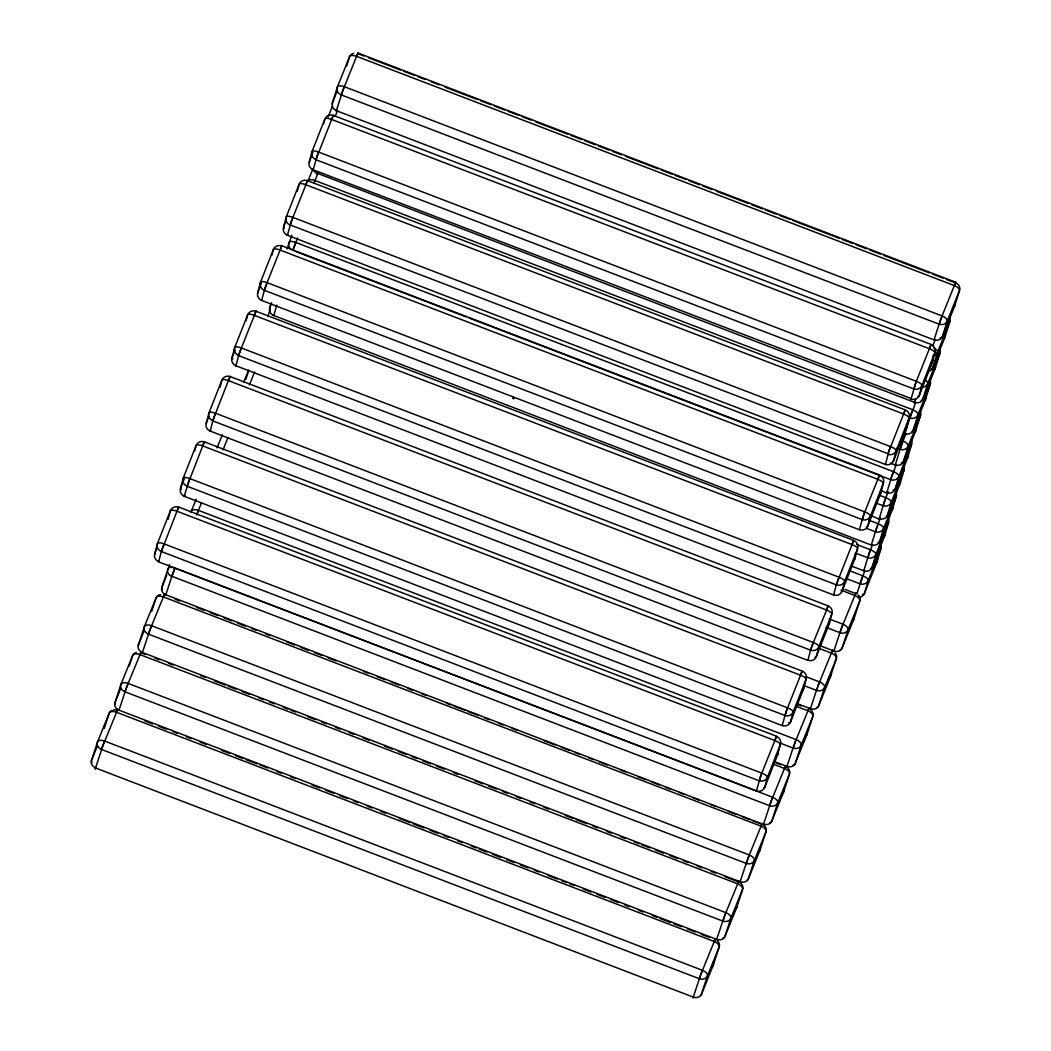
<?xml version="1.0" encoding="UTF-8"?>
<svg xmlns="http://www.w3.org/2000/svg" width="1051" height="1051" viewBox="0 0 1051 1051"><rect width="100%" height="100%" fill="white"/><g stroke="black" fill="none" stroke-linecap="round" stroke-linejoin="round"><path stroke-width="1.5" d="M353.635 53.365A6.529 5.846 17.3 0 0 349.536 56.741L337.332 87.128L332.444 102.775A6.529 5.846 17.3 0 0 336.373 110.539L336.202 111.196L342.718 90.754L357.984 53.01L955.701 282.246L940.435 319.99L934.089 339.775A6.529 5.846 17.3 0 0 942.366 336.688L954.571 306.301L959.458 290.667A6.529 5.846 17.3 0 0 958.998 285.754M864.158 570.181L863.659 571.218L869.019 553.601M876.679 527.563L871.305 545.062L273.378 315.379M879.253 518.642L884.351 501.524M892.01 475.486L886.676 493.077L887.005 492.407M117.554 709.924L103.221 744.778L95.299 768.701L95.549 767.821A6.529 5.557 18 0 1 91.542 760.333L97.507 741.993L109.225 713.156A6.529 5.557 18 0 1 112.089 710.358M118.908 710.384L126.54 687.393L141.057 652.04M138.351 646.01A6.529 3.442 22.1 0 1 138.404 644.986L144.381 626.646L156.1 597.809A6.529 3.442 22.1 0 1 163.26 596.876L164.547 594.065L149.978 629.72L142.345 652.697M718.109 941.67A6.529 5.557 18 0 1 719.147 947.082L713.169 965.422L701.451 994.259A6.529 5.557 18 0 1 693.266 997.071L693.003 997.964L700.938 974.014L715.337 938.95M738.787 881.185L724.257 916.643L716.624 939.62M855.842 593.25L856 592.606L841.772 627.368M158.622 561.878L161.447 551.092M189.338 479.9L184.161 496.269L782.115 725.545A6.529 6.267 14.8 0 0 790.51 722.05L803.384 689.403L806.064 679.314A6.529 6.267 14.8 0 0 802.268 671.142L204.551 441.906A6.529 6.267 14.8 0 0 196.143 445.388L183.268 478.047L180.601 488.137A6.529 6.267 14.8 0 0 184.398 496.308L184.871 495.56M210.555 430.424L210.121 431.265L212.946 420.492M206.521 423.54A6.529 1.852 21.5 0 1 206.351 422.83L209.031 412.741L221.906 380.094A6.529 6.267 14.8 0 1 230.3 376.6L828.319 605.954L826.598 608.831M235.884 365.958L238.708 355.185M256.102 311.07L256.05 311.293A6.529 6.267 14.8 0 0 247.655 314.788L234.78 347.434L232.1 357.524A6.529 6.267 14.8 0 0 235.91 365.695L235.897 365.945M266.678 283.757L281.813 245.75L879.529 474.986L864.395 513.006M760.385 776.86L756.484 790.864M782.18 725.65L786.135 711.553M800.849 674.138L802.307 670.906M810.663 649.728L807.864 660.488L808.337 659.502M828.306 605.928L812.896 643.606M879.818 475.341L879.542 475.17A6.529 6.267 14.8 0 1 883.326 483.394L880.646 493.484L867.771 526.144A6.529 6.267 14.8 0 1 859.376 529.638L863.397 515.634M911.099 398.841L915.815 382.617M915.907 382.393L931.028 344.623A6.529 6.267 14.8 0 1 934.825 352.794L932.158 362.884L919.283 395.531A6.529 1.852 21.5 0 1 918.009 396.135M693.542 997.215L95.47 767.966M716.703 939.568L716.703 939.397A6.529 5.557 18 0 0 724.888 936.586L736.606 907.749L742.584 889.409A6.529 5.557 18 0 0 741.441 883.891M740.022 882.039L747.695 858.969L762.225 823.301L760.977 826.112A6.529 3.442 22.1 0 1 766.008 831.735L760.044 850.075L748.325 878.912A6.529 3.442 22.1 0 1 746.722 880.331M786.293 766.954A6.529 5.557 18 0 1 789.446 774.048L783.481 792.388L771.762 821.225A6.529 5.557 18 0 1 763.565 824.037L771.355 800.691M810.334 709.018L817.35 687.669M700.465 995.402A6.529 3.442 22.1 0 0 701.451 994.259L707.428 975.919A6.529 3.442 22.1 0 0 702.396 970.296L104.68 741.06L101.238 749.35L699.546 978.823M148.388 634.134L746.407 863.475L749.258 854.949L151.541 625.713A6.529 3.442 22.1 0 0 144.381 626.646A6.529 5.557 18 0 0 148.388 634.134L151.541 625.713M772.275 798.34L769.542 805.697L171.839 576.276L165.743 595.129M159.187 560.695L158.596 561.851L756.365 790.851A6.529 6.267 14.8 0 0 764.76 787.357L777.635 754.71L780.302 744.62A6.529 6.267 14.8 0 0 776.505 736.449L761.384 774.219M808.206 659.805L807.864 660.238A6.529 6.267 14.8 0 0 816.272 656.744L829.147 624.097L831.814 614.007A6.529 6.267 14.8 0 0 828.674 606.125M890.447 463.123L895.229 465.054L901.613 444.52M929.649 379.49A6.529 5.846 17.3 0 1 930.174 384.495L925.287 400.142L913.083 430.529A6.529 5.846 17.3 0 1 904.806 433.616L904.635 434.26L911.375 413.24M940.12 349.838A6.529 5.846 17.3 0 1 939.936 353.215L935.048 368.862L922.844 399.249A6.529 5.846 17.3 0 1 914.567 402.336L915.539 399.209M934.116 339.933L336.241 110.631M210.108 431.238L210.147 431.002A6.529 6.267 14.8 0 1 206.351 422.83L208.689 416.892M317.139 172.876L316.679 173.743L316.85 173.1A6.529 5.846 17.3 0 1 312.988 169.447M910.836 399.262L910.889 399.025A6.529 6.267 14.8 0 0 919.283 395.531L921.95 385.441L934.825 352.794A6.529 1.852 21.5 0 0 929.202 348.656L331.499 119.407A6.529 1.852 21.5 0 0 324.917 118.881L312.042 151.528L309.362 161.618A6.529 1.852 21.5 0 0 309.546 162.327M341.247 94.892L939.266 324.233L942.011 315.917L344.294 86.681A6.529 2.917 21.9 0 0 337.332 87.128A6.529 5.846 17.3 0 0 341.247 94.892L344.294 86.681M203.053 445.099L187.065 486.219L785.084 715.56L787.054 709.136M230.34 376.403L228.882 379.595M279.067 245.553A6.529 6.267 14.8 0 0 273.405 249.481L260.53 282.141L257.863 292.231A6.529 6.267 14.8 0 0 261.66 300.389L264.458 289.879M889.146 450.34L885.428 464.45L287.383 235.24L291.35 221.314L307.615 180.457L305.736 184.713A6.529 1.852 21.5 0 0 299.167 184.175L286.279 216.834L283.612 226.924A6.529 6.267 14.8 0 0 287.409 235.096L287.632 234.912M312.883 152.71L309.362 161.618A6.529 6.267 14.8 0 0 313.172 169.789L317.192 155.798M931.081 344.426L929.202 348.656M740.167 881.894L740.127 881.71A6.529 5.557 18 0 0 748.325 878.912L754.29 860.572L766.008 831.735A6.529 5.557 18 0 0 765.483 827.032M796.645 703.408L810.439 708.689A6.529 5.557 18 0 0 818.624 705.878L830.343 677.041L836.32 658.701A6.529 5.557 18 0 0 835.019 653.026M117.673 709.491L117.423 710.345M855.987 592.685L855.737 593.539L845.017 589.427M128.117 683.386L124.951 691.808L722.97 921.149L725.834 912.623L128.117 683.386A6.529 3.442 22.1 0 0 120.944 684.319L114.979 702.659A6.529 3.442 22.1 0 0 115.098 704.275M851.468 566.069L863.725 570.772A6.529 6.07 16.4 0 0 872.067 567.474L884.653 535.865L888.476 522.846A6.529 6.07 16.4 0 0 888.647 519.128M871.568 544.72L871.384 544.733A6.529 6.07 16.4 0 0 879.74 541.436L892.312 509.84L896.148 496.821A6.529 6.07 16.4 0 0 896.004 492.249M878.964 519.023L879.056 518.695A6.529 6.07 16.4 0 0 887.399 515.397L899.984 483.802L903.807 470.782A6.529 6.07 16.4 0 0 903.348 465.593M911.072 439.66A6.529 6.07 16.4 0 1 911.48 444.744L907.644 457.763L895.071 489.359A6.529 6.07 16.4 0 1 886.716 492.656L886.873 492.696M886.624 493.064L880.593 490.305M357.865 53.535L356.512 56.294A6.529 2.917 21.9 0 0 349.536 56.741L346.62 66.134M177.383 510.208L178.788 507.199A6.529 6.267 14.8 0 0 170.393 510.694L157.519 543.354L154.839 553.443A6.529 1.852 21.5 0 0 155.023 554.14M256.102 311.096L240.929 349.063M894.874 465.54L895.045 464.884A6.529 5.846 17.3 0 0 903.321 461.796L915.526 431.409L920.413 415.776A6.529 5.846 17.3 0 0 919.953 410.862M905.056 433.511L904.78 434.089M915.106 401.561L914.396 402.993L914.856 402.454L316.548 172.981L316.679 173.743M276.741 305.079L273.786 315.602M940.921 337.831A6.529 2.917 21.9 0 0 942.366 336.688L947.24 321.054L959.458 290.667A6.529 2.917 21.9 0 0 954.229 285.53L955.701 282.246L955.543 282.903A6.529 5.846 17.3 0 1 956.397 283.297M281.786 245.895L281.813 245.987A6.529 6.267 14.8 0 0 280 245.566M763.433 824.47L165.848 594.8A6.529 5.557 18 0 1 161.841 587.312L169.671 564.426M807.838 660.383L209.964 431.002M171.536 576.329L172.771 573.78M859.403 529.73L261.397 300.336M178.775 507.108L776.558 736.239L774.692 740.469A6.529 1.852 21.5 0 1 780.302 744.62L767.427 777.267L764.76 787.357A6.529 1.852 21.5 0 1 763.538 787.961M230.011 376.468L215.179 414.37M357.984 53.01L357.826 53.654L363.948 56.005M879.582 475.17L877.703 479.256A6.529 1.852 21.5 0 1 883.326 483.394L870.451 516.054L867.771 526.144A6.529 1.852 21.5 0 1 866.497 526.748M955.753 282.864L955.701 282.246M168.107 519.352L170.393 510.694A6.529 1.852 21.5 0 1 176.975 511.233L774.692 740.469M194.619 451.155L196.143 445.388A6.529 1.852 21.5 0 1 202.725 445.926L800.442 675.176A6.529 1.852 21.5 0 1 806.064 679.314L793.19 711.961L790.51 722.05A6.529 1.852 21.5 0 1 788.71 722.654M219.987 387.293L221.906 380.094A6.529 1.852 21.5 0 1 228.474 380.633L826.191 609.869A6.529 1.852 21.5 0 1 831.814 614.007L818.939 646.654L816.272 656.744A6.529 1.852 21.5 0 1 814.985 657.361M246.131 320.555L247.655 314.788A6.529 1.852 21.5 0 1 254.237 315.326L851.954 544.563A6.529 1.852 21.5 0 1 857.563 548.701L854.897 558.79L842.022 591.45A6.529 1.852 21.5 0 1 841.273 591.976M271.881 255.248L273.405 249.481A6.529 1.852 21.5 0 1 279.986 250.02L877.703 479.256M297.249 191.387L299.167 184.175A6.529 6.267 14.8 0 1 304.278 180.286M323.577 123.926L324.917 118.881A6.529 6.267 14.8 0 1 333.312 115.387L931.015 344.413M271.092 303.174L269.818 307.509A6.529 6.07 16.4 0 0 273.667 315.497L273.851 315.484M836.425 584.422L833.627 594.932A6.529 6.267 14.8 0 0 842.022 591.45L844.689 581.361L857.563 548.701A6.529 6.267 14.8 0 0 853.767 540.529L852.361 543.538M265.68 286.397L264.326 290.299L862.345 519.641L864.316 513.216M887.964 453.704L290.102 224.927M315.55 159.568L315.72 159.555A6.529 6.267 14.8 0 1 312.042 151.528A6.529 1.852 21.5 0 1 318.611 152.067L916.327 381.303L913.805 388.962L315.839 159.699L333.364 115.15L331.499 119.407M513.926 397.685L513.44 398.671L513.913 397.659M763.315 824.904L763.525 824.155M785.531 766.429L785.701 765.627L785.439 766.56A6.529 5.557 18 0 1 785.885 766.744M832.313 651.213L832.563 650.28L832.353 651.055M879.004 519.115L871.397 515.752M287.068 248.929L291.85 235.24M513.808 398.027L513.558 398.697L513.808 397.961M856.907 593.92L861.347 579.64M786.871 766.783L793.912 745.343M292.861 217.373A6.529 1.852 21.5 0 0 286.279 216.834A6.529 6.267 14.8 0 0 290.089 225.006L292.861 217.373L890.578 446.609A6.529 1.852 21.5 0 1 896.201 450.748L893.534 460.837A6.529 1.852 21.5 0 1 892.772 461.376M213.406 419.126L212.827 420.912L810.544 650.149L811.884 646.247M239.168 353.819L238.577 355.606L836.294 584.842L837.647 580.94M792.927 765.141A6.529 3.442 22.1 0 0 795.187 763.552L806.905 734.715L812.883 716.375A6.529 3.442 22.1 0 0 807.851 710.765L809.125 707.954L794.898 742.715M161.473 550.987L162.669 547.61M212.985 420.387L215.087 414.593M238.735 355.08L239.93 351.704M264.484 289.774L266.599 283.98M833.837 651.134L840.787 629.996M104.259 728.448L109.225 713.156A6.529 3.442 22.1 0 1 116.398 712.223L714.115 941.46A6.529 3.442 22.1 0 1 719.147 947.082L707.428 975.919A6.529 5.557 18 0 1 699.23 978.731L702.396 970.296M129.181 666.189L132.662 655.482A6.529 5.557 18 0 1 136.354 652.408M151.62 611.564L156.1 597.809A6.529 5.557 18 0 1 160.658 594.551M245.855 379.345L248.338 371.699M124.714 691.624L124.951 691.808A6.529 5.557 18 0 1 120.944 684.319L132.662 655.482A6.529 3.442 22.1 0 1 139.836 654.55L737.552 883.786A6.529 3.442 22.1 0 1 742.584 889.409L730.865 918.246L724.888 936.586A6.529 3.442 22.1 0 1 722.615 938.175M769.568 822.802A6.529 3.442 22.1 0 0 771.762 821.225L777.727 802.885A6.529 3.442 22.1 0 0 772.695 797.275L174.978 568.039L171.878 576.303M855.291 553.049L867.824 557.766L870.031 550.934M909.982 418.048L915.171 403.676M810.899 649.019L812.804 643.829M836.649 583.712L853.714 540.398L255.761 311.175M888.161 453.112L905.331 409.693L903.453 413.949A6.529 1.852 21.5 0 1 909.076 418.101L906.409 428.191L893.534 460.837A6.529 6.267 14.8 0 1 885.126 464.332L885.402 464.03M213.471 418.955L214.168 417.011M239.221 353.648L241.349 347.973L839.066 577.209A6.529 1.852 21.5 0 1 844.689 581.361A6.529 6.267 14.8 0 1 836.294 584.842L836.53 584.855M172.863 573.504L174.978 568.039A6.529 3.442 22.1 0 0 167.818 568.972A6.529 5.557 18 0 0 171.825 576.46L171.76 576.263M162.747 547.4L163.588 545.193M214.246 416.8L215.6 413.279L813.316 642.516A6.529 1.852 21.5 0 1 818.939 646.654A6.529 6.267 14.8 0 1 810.544 650.149L810.833 650.227M240.009 351.494L240.837 349.287M265.758 286.187L267.112 282.666L864.828 511.916A6.529 1.852 21.5 0 1 870.451 516.054A6.529 6.267 14.8 0 1 862.043 519.549L862.043 519.549M317.271 155.587L318.098 153.38M760.464 776.636L761.292 774.442M786.214 711.343L802.268 670.893M811.963 646.037L813.316 642.516M837.726 580.73L838.553 578.523M863.475 515.424L864.828 511.916M889.225 450.13L890.066 447.923M794.792 743.018L793.282 748.128L780.709 743.32M818.23 685.344L816.706 690.454L804.146 685.646M841.654 627.67L840.143 632.781L826.047 627.381M892.115 475.197L893.035 472.819M884.456 501.235L888.213 491.697M876.784 527.274L880.436 517.998M869.124 553.312L872.291 545.272M861.452 579.351L862.372 576.973M911.493 412.938L912.728 409.759L315.011 180.509A6.529 2.917 21.9 0 0 308.048 180.969A6.529 5.846 17.3 0 0 307.904 181.363M901.732 444.218L906.028 433.432M313.881 183.399L318.072 172.916M196.629 514.964L201.503 502.772M794.346 744.2L795.699 740.666M817.77 686.526L819.136 682.992M841.207 628.853L842.574 625.319M197.194 513.479L198.416 510.366L796.132 739.602A6.529 3.442 22.1 0 1 801.164 745.212L795.187 763.552A6.529 5.557 18 0 1 787.002 766.363L774.745 761.66M771.473 800.389L785.544 765.824L784.414 768.439A6.529 3.442 22.1 0 1 789.446 774.048L777.727 802.885A6.529 5.557 18 0 1 769.542 805.697L769.608 805.539M818.335 685.042L832.51 650.306L831.288 653.091A6.529 3.442 22.1 0 1 836.32 658.701L824.601 687.538L818.624 705.878A6.529 3.442 22.1 0 1 817.087 707.284M177.304 510.405L161.315 551.525L759.334 780.867L761.804 773.129L164.087 543.893A6.529 1.852 21.5 0 0 157.519 543.354A6.529 6.267 14.8 0 0 161.315 551.525L161.079 551.368M163.667 544.97L164.087 543.893M189.416 479.676L189.85 478.586L787.567 707.822A6.529 1.852 21.5 0 1 793.19 711.961A6.529 6.267 14.8 0 1 784.782 715.455L784.874 715.389M318.19 153.157L318.611 152.067M787.133 708.913L787.567 707.822M838.645 578.3L839.066 577.209M890.158 447.7L890.578 446.609M893.731 490.239A6.529 2.417 21.7 0 0 895.071 489.359L898.894 476.339A6.529 2.417 21.7 0 0 893.481 471.676L295.765 242.426L292.835 250.401L297.564 237.92M896.345 464.489L890.552 479.637L469.088 317.993M879.687 495.363L885.822 497.714L883.195 505.781L876.757 503.324M868.954 520.219L878.15 523.753L875.522 531.819L866.024 528.193M864.618 571.31L860.191 583.896L846.094 578.497M893.153 472.53L893.481 471.676M870.149 550.645L870.491 549.791L856.696 544.497M862.49 576.684L862.818 575.83L849.024 570.535M157.19 547.505L154.839 553.443A6.529 6.267 14.8 0 0 158.648 561.615L158.425 561.589M184.7 477.745L180.601 488.137A6.529 1.852 21.5 0 0 181.35 489.516M235.03 350.101L232.1 357.524A6.529 1.852 21.5 0 0 232.823 358.877M261.371 283.323L257.863 292.231A6.529 1.852 21.5 0 0 258.034 292.927M286.542 219.501L283.612 226.924A6.529 1.852 21.5 0 0 284.322 228.264M228.474 380.633L228.803 379.792M314.118 182.808L315.011 180.509M271.618 303.003L269.818 307.509A6.529 2.417 21.7 0 0 269.976 308.495M267.703 316.22L270.186 310.006M336.727 92.133L332.444 102.775A6.529 2.917 21.9 0 0 332.655 104.18M328.175 116.897L332.458 106.256M279.986 250.02L281.813 245.75M254.237 315.326L255.853 311.162M308.048 180.969L312.935 168.817M202.725 445.926L204.551 441.656M335.151 116.438L337.594 110.355M176.975 511.233L178.565 507.068M932.868 345.674L935.311 339.604M203.132 444.901L204.328 441.762M190.967 512.271A6.529 5.557 18 0 1 191.256 511.298L196.182 499.159M217.031 447.857L222.3 434.878M243.674 382.288L248.667 369.991M97.401 745.921L91.542 760.333A6.529 3.442 22.1 0 0 91.962 762.54M120.523 689.009L114.979 702.659A6.529 5.557 18 0 0 118.986 710.148L715.166 938.806M143.685 632.006L138.404 644.986A6.529 5.557 18 0 0 142.411 652.474L738.669 881.185M166.781 575.173L161.841 587.312A6.529 3.442 22.1 0 0 162.366 589.65M223.022 449.802L228.014 437.505M249.389 384.916L254.657 371.949M139.836 654.55L141.11 651.817M116.398 712.223L117.646 709.412M840.301 649.676A6.529 3.442 22.1 0 0 842.061 648.204L853.78 619.367L859.744 601.027A6.529 3.442 22.1 0 0 854.713 595.418L855.961 592.606M737.552 883.786L738.827 881.053M714.115 941.46L715.389 938.727M939.029 323.997L938.963 324.142A6.529 5.846 17.3 0 0 947.24 321.054A6.529 2.917 21.9 0 0 942.011 315.917M890.604 479.519L890.552 479.637A6.529 6.07 16.4 0 0 898.894 476.339L911.48 444.744A6.529 2.417 21.7 0 0 910.744 442.944M875.273 531.596L875.22 531.714A6.529 6.07 16.4 0 0 883.563 528.417L896.148 496.821A6.529 2.417 21.7 0 0 894.913 494.548M867.85 557.818L867.614 557.634A6.529 6.07 16.4 0 0 875.903 554.455L888.476 522.846A6.529 2.417 21.7 0 0 887.438 520.757M317.389 172.325L316.771 173.665M833.955 594.498L833.601 595.208L834.021 594.354M95.352 768.728L95.851 767.677L95.299 768.688M287.751 234.662L287.12 234.99M210.147 431.252L210.489 430.568M184.74 495.875L184.306 496.361M312.87 169.684L911.217 398.592M885.467 463.898L885.31 464.463M913.792 388.949L913.608 388.857A6.529 6.267 14.8 0 0 921.95 385.441A6.529 1.852 21.5 0 0 916.327 381.303M306.419 180.365A6.529 6.267 14.8 0 1 307.562 180.693L905.279 409.929A6.529 6.267 14.8 0 1 909.076 418.101L896.201 450.748A6.529 6.267 14.8 0 1 887.806 454.242L888.108 454.334M902.244 462.821A6.529 2.917 21.9 0 0 903.321 461.796L908.195 446.163A6.529 2.917 21.9 0 0 902.967 441.026L900.168 449.237L896.858 448.068M900.221 449.303L899.919 449.25A6.529 5.846 17.3 0 0 908.195 446.163L920.413 415.776A6.529 2.917 21.9 0 0 918.968 412.859M929.202 382.038A6.529 2.917 21.9 0 1 930.174 384.495L917.957 414.882A6.529 5.846 17.3 0 1 909.68 417.97L909.851 417.891M816.588 690.244L816.404 690.349A6.529 5.557 18 0 0 824.601 687.538A6.529 3.442 22.1 0 0 819.57 681.928L805.775 676.634M746.289 863.278L746.105 863.383A6.529 5.557 18 0 0 754.29 860.572A6.529 3.442 22.1 0 0 749.258 854.949M840.091 632.636L839.841 632.676A6.529 5.557 18 0 0 848.039 629.864L859.744 601.027A6.529 5.557 18 0 0 859.166 596.232M722.904 920.991L722.668 921.057A6.529 5.557 18 0 0 730.865 918.246A6.529 3.442 22.1 0 0 725.834 912.623M883.142 505.689L882.893 505.676A6.529 6.07 16.4 0 0 891.235 502.378L903.807 470.782A6.529 2.417 21.7 0 0 902.231 468.207M235.66 365.656L833.758 595.063M793.255 748.036L792.966 748.023A6.529 5.557 18 0 0 801.164 745.212L812.883 716.375A6.529 5.557 18 0 0 812.962 712.946M759.269 780.775L759.085 780.67A6.529 6.267 14.8 0 0 767.427 777.267A6.529 1.852 21.5 0 0 761.804 773.129M860.191 583.883L859.889 583.791A6.529 6.07 16.4 0 0 868.231 580.494L880.817 548.885A6.529 6.07 16.4 0 0 880.41 543.814M368.546 57.779L400.733 70.115M403.794 71.297L414.528 75.409M417.589 76.578L425.261 79.521M431.383 81.873L439.055 84.816M445.177 87.167L477.364 99.503M480.425 100.686L491.159 104.798M494.22 105.967L504.953 110.092M508.014 111.261L518.747 115.374M521.808 116.556L531.005 120.077M535.603 121.837L567.79 134.186M570.851 135.369L581.584 139.481M584.645 140.65L595.378 144.762M598.439 145.944L609.173 150.057M612.234 151.239L621.43 154.76M626.028 156.52L658.215 168.869M661.276 170.039L672.009 174.151M675.07 175.333L685.804 179.445M688.865 180.627L699.598 184.74M702.659 185.909L711.855 189.443M716.454 191.203L748.64 203.552M751.701 204.722L762.435 208.834M765.496 210.016L776.229 214.128M779.29 215.297L790.01 219.423M793.085 220.592L839.066 238.222M842.127 239.405L852.847 243.517M855.921 244.686L866.641 248.811M869.716 249.98L880.436 254.092M883.51 255.275L929.478 272.905M932.552 274.088L943.273 278.2M946.347 279.369L954.006 282.312M356.512 56.294L954.229 285.53M305.736 184.713L903.453 413.949M294.372 250.992L466.027 316.824M840.918 590.123L854.713 595.418M829.213 618.96L842.994 624.255A6.529 3.442 22.1 0 1 848.039 629.864L842.061 648.204A6.529 5.557 18 0 1 833.863 651.016L820.082 645.721M819.018 648.388L831.288 653.091M796.619 704.183L801.217 705.957M795.594 706.062L807.851 710.765M776.242 763.039L780.84 764.8M773.681 764.327L784.414 768.439M175.018 599.109L179.616 600.883M196.471 607.347L204.144 610.289M210.266 612.641L217.925 615.571M224.06 617.922L231.719 620.865M237.854 623.217L245.514 626.16M251.649 628.511L256.247 630.272M265.443 633.792L270.041 635.553M286.897 642.03L294.556 644.959M300.691 647.311L308.35 650.254M314.485 652.605L322.145 655.548M328.28 657.9L335.939 660.829M363.528 671.418L368.126 673.179M377.322 676.699L384.981 679.642M391.117 681.994L398.776 684.937M407.972 688.458L412.57 690.218M421.766 693.752L426.364 695.512M446.294 703.158L450.892 704.919M453.953 706.088L464.687 710.213M467.748 711.382L478.468 715.495M484.603 717.846L489.201 719.62M498.397 723.141L502.995 724.901M512.192 728.435L516.79 730.195M544.379 740.771L555.099 744.883M561.234 747.235L568.893 750.178M575.028 752.529L579.626 754.29M588.823 757.824L593.421 759.584M599.556 761.936L607.215 764.878M621.01 770.16L625.608 771.933M637.865 776.623L645.524 779.566M651.659 781.918L659.319 784.861M665.454 787.212L670.052 788.973M679.248 792.493L683.846 794.267M693.043 797.788L699.165 800.139M711.435 804.843L716.033 806.603M728.29 811.306L735.95 814.249M742.085 816.601L749.744 819.544M752.805 820.713L760.477 823.656M163.26 596.876L760.977 826.112M140.86 652.671L145.458 654.445M154.655 657.965L159.253 659.726M168.449 663.26L173.034 665.02M200.623 675.596L205.221 677.37M214.417 680.89L225.15 685.002M228.212 686.185L235.884 689.114M242.006 691.466L249.665 694.409M258.861 697.943L263.459 699.703M269.595 702.055L274.193 703.815M283.389 707.336L287.987 709.11M291.048 710.279L295.646 712.039M307.904 716.743L315.576 719.685M321.698 722.037L326.296 723.797M335.492 727.331L340.09 729.092M349.287 732.613L353.885 734.373M363.081 737.907L369.216 740.259M384.535 746.131L392.207 749.074M398.329 751.426L406.001 754.368M412.123 756.72L416.721 758.48M422.857 760.832L430.516 763.775M436.651 766.126L444.31 769.056M453.506 772.59L458.105 774.351M474.96 780.814L482.632 783.757M488.754 786.109L496.427 789.038M502.549 791.39L507.147 793.163M516.343 796.684L520.941 798.445M530.138 801.979L534.736 803.739M543.932 807.26L548.53 809.034M565.385 815.497L573.045 818.44M576.119 819.609L586.839 823.721M592.974 826.073L597.572 827.833M606.769 831.367L611.367 833.128M620.563 836.662L625.161 838.422M634.357 841.943L638.955 843.703M642.016 844.886L649.676 847.829M655.811 850.18L663.47 853.11M669.605 855.461L677.264 858.404M683.4 860.756L687.998 862.516M697.194 866.05L701.792 867.811M710.988 871.332L715.586 873.092M724.783 876.626L737.04 881.329M145.012 720.933L152.671 723.876M158.806 726.228L166.465 729.158M172.6 731.509L177.199 733.27M186.395 736.804L190.993 738.564M200.176 742.098L206.311 744.45M221.643 750.322L229.302 753.265M235.437 755.616L243.096 758.546M246.157 759.728L256.891 763.841M259.952 765.01L267.611 767.953M276.807 771.487L281.405 773.247M290.601 776.768L295.2 778.541M312.068 785.005L319.727 787.935M325.849 790.286L333.522 793.229M339.644 795.581L347.316 798.524M353.438 800.875L358.036 802.636M367.233 806.156L371.831 807.93M381.027 811.451L385.625 813.211M399.419 818.506L410.153 822.618M413.214 823.8L423.947 827.912M430.069 830.264L437.741 833.193M443.864 835.545L448.462 837.319M457.658 840.839L462.256 842.6M471.452 846.134L476.05 847.894M479.111 849.063L486.784 852.006M492.906 854.358L500.578 857.301M506.7 859.652L514.373 862.595M520.495 864.947L528.154 867.876M534.289 870.228L538.887 871.988M548.083 875.522L557.28 879.043M561.878 880.817L566.476 882.577M569.537 883.746L574.135 885.507M583.331 889.041L590.99 891.984M597.126 894.335L604.785 897.265M610.92 899.617L618.579 902.559M624.714 904.911L629.313 906.671M638.509 910.205L643.107 911.966M652.303 915.487L656.901 917.26M659.962 918.429L670.696 922.542M673.757 923.724L681.416 926.654M687.551 929.005L695.21 931.948M701.345 934.3L709.005 937.242M267.112 282.666A6.529 1.852 21.5 0 0 260.53 282.141A6.529 6.267 14.8 0 0 264.326 290.299L264.326 290.194M212.578 420.768L212.841 420.807A6.529 6.267 14.8 0 1 209.031 412.741A6.529 1.852 21.5 0 1 215.6 413.279M187.065 486.219L187.065 486.219A6.529 6.267 14.8 0 1 183.268 478.047A6.529 1.852 21.5 0 1 189.85 478.586M238.446 355.461L238.59 355.501A6.529 6.267 14.8 0 1 234.78 347.434A6.529 1.852 21.5 0 1 241.349 347.973M101.513 749.481L101.513 749.481A6.529 5.557 18 0 1 97.507 741.993A6.529 3.442 22.1 0 1 104.68 741.06M829.541 621.469A6.529 6.267 14.8 0 1 829.147 624.097A6.529 1.852 21.5 0 1 828.753 624.517M878.15 523.753A6.529 2.417 21.7 0 1 883.563 528.417L879.74 541.436A6.529 2.417 21.7 0 1 878.045 542.369M890.775 510.747A6.529 2.417 21.7 0 0 892.312 509.84A6.529 6.07 16.4 0 0 892.693 507.213M939.016 350.824A6.529 2.917 21.9 0 1 939.936 353.215L927.718 383.602L922.844 399.249A6.529 2.917 21.9 0 1 921.202 400.431M922.174 387.175A6.529 5.846 17.3 0 0 927.718 383.602A6.529 2.917 21.9 0 0 924.946 379.7M933.616 369.991A6.529 2.917 21.9 0 0 935.048 368.862A6.529 5.846 17.3 0 0 935.18 365.262M858.089 594.984A6.529 5.557 18 0 1 858.706 595.628M851.586 620.944A6.529 3.442 22.1 0 0 853.78 619.367A6.529 5.557 18 0 0 853.924 616.136M901.876 462.939A6.529 2.917 21.9 0 1 901.18 463.071M914.922 432.197A6.529 2.917 21.9 0 0 915.526 431.409A6.529 5.846 17.3 0 0 915.881 428.953M914.317 432.486A6.529 2.917 21.9 0 1 913.884 432.605M191.256 511.298A6.529 3.442 22.1 0 1 198.416 510.366M809.717 709.28A6.529 5.557 18 0 1 812.528 711.961M805.368 736.12A6.529 3.442 22.1 0 0 806.905 734.715A6.529 5.557 18 0 0 807.194 732.1M854.91 554.403A6.529 6.267 14.8 0 1 854.897 558.79A6.529 1.852 21.5 0 1 853.885 559.382M870.491 549.791A6.529 2.417 21.7 0 1 875.903 554.455L872.067 567.474A6.529 2.417 21.7 0 1 870.727 568.355M883.313 536.759A6.529 2.417 21.7 0 0 884.653 535.865A6.529 6.07 16.4 0 0 884.876 532.371M932.539 359.954A6.529 6.267 14.8 0 1 932.158 362.884A6.529 1.852 21.5 0 1 930.595 363.501M304.751 180.246A6.529 6.267 14.8 0 1 305.473 180.246M906.422 423.803A6.529 6.267 14.8 0 1 906.409 428.191A6.529 1.852 21.5 0 1 905.397 428.769M885.822 497.714A6.529 2.417 21.7 0 1 891.235 502.378L887.399 515.397A6.529 2.417 21.7 0 1 886.532 516.159M899.117 484.564A6.529 2.417 21.7 0 0 899.984 483.802A6.529 6.07 16.4 0 0 900.208 480.294M763.486 824.996A6.529 5.557 18 0 1 765.167 826.559M758.283 851.533A6.529 3.442 22.1 0 0 760.044 850.075A6.529 5.557 18 0 0 760.385 848.525M949.592 317.717A6.529 5.846 17.3 0 1 949.697 321.948L944.81 337.581L932.605 367.968A6.529 2.917 21.9 0 1 931.659 368.927M948.593 319.346A6.529 2.917 21.9 0 1 949.697 321.948L937.479 352.335L932.605 367.968A6.529 5.846 17.3 0 1 928.506 371.358M933.735 355.619A6.529 5.846 17.3 0 0 937.479 352.335A6.529 2.917 21.9 0 0 933.774 347.881M933.157 355.764A6.529 5.846 17.3 0 1 932.697 355.842M943.325 338.737A6.529 2.917 21.9 0 0 944.81 337.581A6.529 5.846 17.3 0 0 945.138 334.835M778.029 752.004A6.529 6.267 14.8 0 1 777.635 754.71A6.529 1.852 21.5 0 1 776.216 755.314M803.411 685.016A6.529 6.267 14.8 0 1 803.384 689.403A6.529 1.852 21.5 0 1 802.491 689.968M880.922 489.963A6.529 6.267 14.8 0 1 880.646 493.484A6.529 1.852 21.5 0 1 880.173 493.944M829.778 677.895A6.529 3.442 22.1 0 0 830.343 677.041A6.529 5.557 18 0 0 830.697 675.254M113.482 709.95A6.529 5.557 18 0 1 116.044 709.964M717.36 940.921A6.529 5.557 18 0 1 717.688 941.223M712.013 966.657A6.529 3.442 22.1 0 0 713.169 965.422A6.529 5.557 18 0 0 713.314 962.19M740.206 882.787A6.529 5.557 18 0 1 740.968 883.392M735.056 909.141A6.529 3.442 22.1 0 0 736.606 907.749A6.529 5.557 18 0 0 736.922 905.331M862.818 575.83A6.529 2.417 21.7 0 1 868.231 580.494L864.408 593.513A6.529 6.07 16.4 0 1 858.798 597.27M879.148 546.257A6.529 2.417 21.7 0 1 880.817 548.885L876.981 561.904L864.408 593.513A6.529 2.417 21.7 0 1 862.385 594.459M875.995 562.719A6.529 2.417 21.7 0 0 876.981 561.904A6.529 6.07 16.4 0 0 876.968 557.647M295.765 242.426A6.529 2.417 21.7 0 0 288.986 242.413A6.529 6.07 16.4 0 0 291.363 249.626M893.376 490.291A6.529 2.417 21.7 0 1 892.877 490.318M906.304 458.643A6.529 2.417 21.7 0 0 907.644 457.763A6.529 6.07 16.4 0 0 907.63 453.493M912.728 409.759A6.529 2.917 21.9 0 1 917.957 414.882L913.083 430.529A6.529 2.917 21.9 0 1 911.637 431.659M924.341 401.101A6.529 2.917 21.9 0 0 925.287 400.142A6.529 5.846 17.3 0 0 925.419 396.542M782.443 793.558A6.529 3.442 22.1 0 0 783.481 792.388A6.529 5.557 18 0 0 783.56 788.959M957.014 283.665A6.529 5.846 17.3 0 1 958.683 285.268M940.553 337.91A6.529 2.917 21.9 0 1 940.054 337.975M953.664 307.247A6.529 2.917 21.9 0 0 954.571 306.301A6.529 5.846 17.3 0 0 954.781 303.003M953.231 307.418A6.529 2.917 21.9 0 1 952.521 307.562M512.822 398.106L513.216 397.409L512.914 398.132M513.124 397.606L512.888 398.263L513.151 397.606"/></g></svg>
